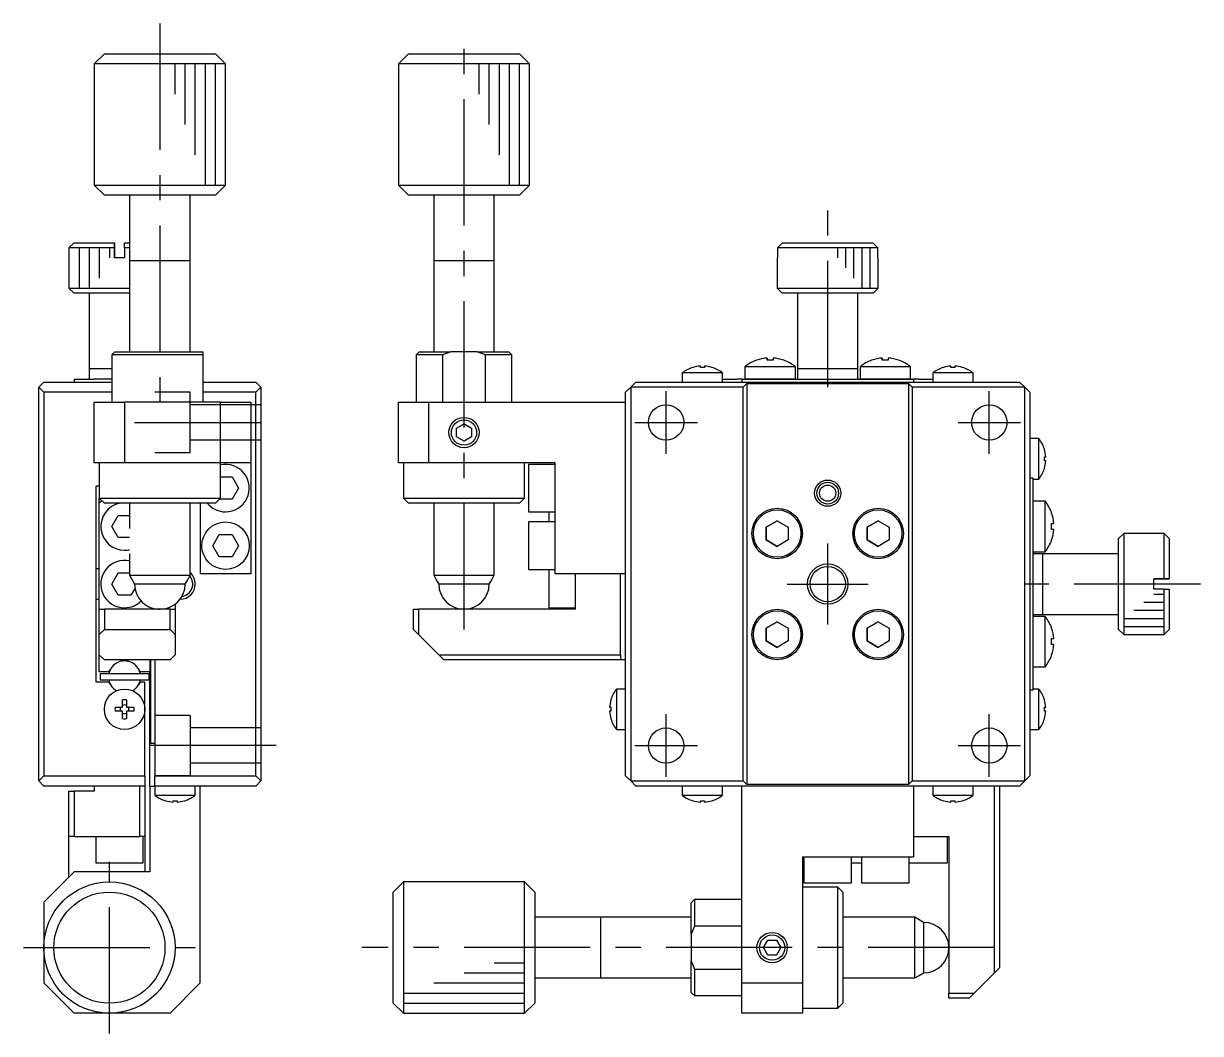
# Model space of a CAD drawing. Extents: x 156 to 438, y -4 to 167.
# Drawn here: x 321 to 437.5, y 34 to 134 of the extents above; entities that cross this region are included whole.
import ezdxf

# ---------------------------------------------------------------- set-up
doc = ezdxf.new("R2010")
doc.units = 0
doc.header["$LTSCALE"] = 10
for name, pattern in [('CENTER', [2, 1.25, -0.25, 0.25, -0.25]), ('DASHED', [3.5, 2, -1.5]), ('DOT', [0.5, 0.25, -0.25])]:
    doc.linetypes.add(name, pattern=pattern)
doc.layers.get('0').update_dxf_attribs({"linetype": 'CONTINUOUS'})
doc.layers.add('CENTER', color=1, linetype='CENTER')

msp = doc.modelspace()

# ---------------------------------------------------------------- linework, layer by layer
at = {"color": 7, "linetype": 'CONTINUOUS'}
for p, q in [((329, 131), (328, 130)), ((329, 131), (340, 131)), ((341, 130), (340, 131)), ((359.1, 131), (358.1, 130)), ((359.1, 131), (370.1, 131)), ((371.1, 130), (370.1, 131)), ((328, 130), (328, 118)), ((341, 130), (328, 130)), ((341, 118), (341, 130)), ((358.1, 130), (358.1, 118)), ((371.1, 130), (358.1, 130)), ((371.1, 118), (371.1, 130)), ((328, 118), (334.558868, 118)), ((328, 118), (329, 117)), ((334.558868, 118), (341, 118)), ((340, 117), (341, 118)), ((358.1, 118), (358.100267, 118)), ((358.1, 118), (359.1, 117)), ((358.100267, 118), (371.1, 118)), ((370.1, 117), (371.1, 118)), ((334.549811, 117), (329, 117)), ((331.5, 117), (331.5, 110.5)), ((340, 117), (334.549811, 117)), ((337.5, 110.495), (337.5, 117)), ((361.6, 117), (359.1, 117)), ((370.1, 117), (359.100226, 117)), ((367.6, 117), (361.6, 117)), ((361.6, 117), (361.6, 110.5)), ((367.6, 117), (361.600123, 117)), ((370.1, 117), (367.6, 117)), ((367.6, 110.5), (367.6, 117)), ((326, 112.3), (325.5, 111.8)), ((326, 112.3), (330, 112.3)), ((330, 111.8), (330, 112.3)), ((330, 112.3), (330, 111.8)), ((331, 111.8), (331, 112.3)), ((331, 112.3), (331.5, 112.3)), ((395.625063, 111.8), (396.127864, 112.3)), ((396.127864, 112.3), (405.072136, 112.3)), ((405.072136, 112.3), (405.574937, 111.8)), ((330, 111.8), (325.5, 111.8)), ((325.5, 111.8), (325.5, 107.8)), ((330, 110.8), (330, 111.8)), ((330, 111.8), (330, 110.8)), ((331, 110.8), (330, 110.8)), ((331, 111.8), (331, 110.8)), ((331.5, 111.8), (331, 111.8)), ((395.6, 110.8), (395.6, 107.8)), ((395.625063, 110.8), (395.6, 110.8)), ((395.625063, 111.8), (395.625063, 110.8)), ((405.574937, 111.8), (395.625063, 111.8)), ((405.574937, 110.8), (405.574937, 111.8)), ((405.6, 110.8), (405.574937, 110.8)), ((405.6, 107.8), (405.6, 110.8)), ((334.5, 110.5), (331.499995, 110.5)), ((331.5, 110.505), (331.5, 110.5)), ((331.5, 110.5), (331.5, 101.5)), ((331.5, 110.5), (331.5, 110.495)), ((337.500005, 110.5), (334.5, 110.5)), ((337.5, 101.5), (337.5, 110.505)), ((361.60188, 110.5), (361.599995, 110.5)), ((361.6, 110.505), (361.6, 110.5)), ((361.6, 110.5), (361.6, 101.500019)), ((361.6, 110.5), (361.6, 110.495)), ((367.600005, 110.5), (361.60188, 110.5)), ((367.6, 110.5), (367.6, 110.505)), ((367.6, 101.500019), (367.6, 110.5)), ((367.6, 110.495), (367.6, 110.5)), ((325.5, 107.8), (330.5, 107.8)), ((325.5, 107.8), (326, 107.3)), ((330.5, 107.3), (326, 107.3)), ((327.5, 107.3), (327.5, 99.8)), ((330.5, 107.8), (331.5, 107.8)), ((331.5, 107.3), (330.5, 107.3)), ((395.6, 107.8), (396.1, 107.3)), ((395.6, 107.8), (405.6, 107.8)), ((405.1, 107.3), (396.1, 107.3)), ((397.6, 107.3), (396.1, 107.3)), ((403.6, 107.3), (397.6, 107.3)), ((397.6, 107.3), (397.6, 99.8)), ((403.6, 107.3), (397.6, 107.3)), ((405.1, 107.3), (403.6, 107.3)), ((403.6, 99.8), (403.6, 107.3)), ((405.1, 107.3), (405.6, 107.8)), ((330.05, 101.5), (329.75, 101.2)), ((330.05, 101.5), (338.75, 101.5)), ((338.75, 101.5), (338.75, 101.2)), ((360.15, 101.5), (359.85, 101.2)), ((360.15, 101.5), (363.280909, 101.5)), ((363.280909, 101.5), (362.47868, 101.2)), ((365.919091, 101.5), (363.280909, 101.5)), ((366.72132, 101.2), (365.919091, 101.5)), ((365.919091, 101.5), (369.05, 101.5)), ((369.35, 101.2), (369.05, 101.5)), ((338.75, 101.2), (329.75, 101.2)), ((329.75, 101.2), (329.75, 96.5)), ((338.75, 101.2), (338.75, 96.5)), ((362.47868, 101.2), (359.85, 101.2)), ((359.85, 101.2), (359.85, 96.5)), ((362.47868, 101.2), (362.47868, 96.5)), ((369.35, 101.2), (366.72132, 101.2)), ((366.72132, 96.5), (366.72132, 101.2)), ((369.35, 96.5), (369.35, 101.2)), ((393.583338, 100.665385), (393.549582, 100.665385)), ((393.583336, 100.665385), (393.549582, 100.665385)), ((394.599578, 100.665405), (394.599577, 100.877539)), ((394.599577, 100.877539), (394.599581, 100.665405)), ((395.199578, 100.665416), (394.599578, 100.665405)), ((395.199577, 100.87755), (395.199578, 100.665416)), ((396.249582, 100.665436), (396.215825, 100.665435)), ((396.249582, 100.665436), (396.215827, 100.665435)), ((404.983338, 100.665385), (404.949582, 100.665385)), ((404.983336, 100.665385), (404.949582, 100.665385)), ((405.999578, 100.665405), (405.999577, 100.877539)), ((405.999577, 100.877539), (405.999581, 100.665405)), ((406.599578, 100.665416), (405.999578, 100.665405)), ((406.599577, 100.87755), (406.599578, 100.665416)), ((407.649582, 100.665436), (407.615825, 100.665435)), ((407.649582, 100.665436), (407.615827, 100.665435)), ((329.75, 99.8), (327.5, 99.8)), ((329.75, 99.8), (327.5, 99.8)), ((327.5, 99.8), (327.5, 98.8)), ((388.2, 99.397999), (386.2, 99.397999)), ((386.2, 99.397999), (386.2, 98.5)), ((387.271291, 99.955732), (387.25, 99.955732)), ((388, 99.955732), (388, 100.087475)), ((388.4, 99.955732), (388, 99.955732)), ((390.2, 99.397999), (388.2, 99.397999)), ((388.4, 100.087475), (388.4, 99.955732)), ((389.15, 99.955732), (389.128709, 99.955732)), ((390.2, 98.5), (390.2, 99.397999)), ((397.399594, 100.022655), (392.399594, 100.02256)), ((392.399594, 100.02256), (392.399617, 98.800061)), ((397.399617, 98.800156), (397.399594, 100.022655)), ((403.6, 99.8), (397.6, 99.8)), ((397.6, 99.8), (397.6, 98.8)), ((403.6, 99.8), (397.6, 99.8)), ((403.6, 98.8), (403.6, 99.8)), ((408.799594, 100.022655), (403.799594, 100.02256)), ((403.799594, 100.02256), (403.799617, 98.800061)), ((408.799617, 98.800156), (408.799594, 100.022655)), ((413, 99.397999), (411, 99.397999)), ((411, 99.397999), (411, 98.5)), ((412.071291, 99.955732), (412.05, 99.955732)), ((412.8, 99.955732), (412.8, 100.087475)), ((413.2, 99.955732), (412.8, 99.955732)), ((415, 99.397999), (413, 99.397999)), ((413.2, 100.087475), (413.2, 99.955732)), ((413.95, 99.955732), (413.928709, 99.955732)), ((415, 98.5), (415, 99.397999)), ((322.5, 98), (323, 98.5)), ((323, 97.5), (322.5, 98)), ((322.5, 59), (322.5, 98)), ((323, 98.5), (329.75, 98.5)), ((326, 98.8), (328, 98.8)), ((326, 98.8), (326, 98.5)), ((329.75, 98.8), (328, 98.8)), ((338.75, 98.5), (344, 98.5)), ((344, 98.5), (344.5, 98)), ((344.5, 98), (344, 97.5)), ((344.5, 98), (344.5, 59)), ((381.1, 98), (380.6, 97.5)), ((381.6, 98.5), (381.1, 98)), ((381.1, 98), (381.1, 59)), ((392.25, 98), (381.1, 98)), ((381.6, 98.5), (419.6, 98.5)), ((390.2, 98.8), (391.1, 98.8)), ((391.1, 98.8), (391.6, 98.8)), ((392.1, 98.8), (391.6, 98.8)), ((392.1, 98.8), (392.1, 98.5)), ((392.1, 98.8), (394.1, 98.8)), ((392.25, 98), (392.6, 98.35)), ((392.25, 59), (392.25, 98)), ((397.399617, 98.800156), (392.399617, 98.800061)), ((392.6, 98.35), (392.6, 58.65)), ((392.6, 98.35), (408.6, 98.35)), ((396.199617, 98.800133), (393.599617, 98.800084)), ((396.199617, 98.800133), (393.599617, 98.800084)), ((394.1, 98.8), (407.1, 98.8)), ((397.399617, 98.800156), (396.199617, 98.800133)), ((396.199617, 98.8), (396.199617, 98.800133)), ((408.799617, 98.800156), (403.799617, 98.800061)), ((407.599617, 98.800133), (404.999617, 98.800084)), ((407.599617, 98.800133), (404.999617, 98.800084)), ((407.1, 98.8), (409.1, 98.8)), ((408.799617, 98.800156), (407.599617, 98.800133)), ((407.599617, 98.8), (407.599617, 98.800133)), ((408.6, 98.35), (408.6, 58.65)), ((408.6, 98.35), (408.95, 98)), ((408.95, 98), (408.95, 59)), ((420.1, 98), (408.95, 98)), ((409.1, 98.8), (409.1, 98.5)), ((409.6, 98.8), (409.1, 98.8)), ((409.6, 98.8), (410.1, 98.8)), ((410.1, 98.8), (411, 98.8)), ((420.1, 98), (419.6, 98.5)), ((420.1, 59), (420.1, 98)), ((420.6, 97.5), (420.1, 98)), ((323, 97.5), (323, 59.5)), ((329.75, 97.5), (323, 97.5)), ((344, 97.5), (338.75, 97.5)), ((344, 59.5), (344, 97.5)), ((380.6, 59.5), (380.6, 97.5)), ((420.6, 97.5), (420.6, 91.9)), ((328, 96.5), (331, 96.5)), ((328, 90.5), (328, 96.5)), ((340.5, 96.5), (331, 96.5)), ((331, 96.5), (331, 90.5)), ((340.5, 96.5), (343.5, 96.5)), ((340.5, 90.5), (340.5, 96.5)), ((343.5, 96.5), (343.5, 90.5)), ((358.1, 90.5), (358.1, 96.5)), ((358.1, 96.5), (361.1, 96.5)), ((361.1, 96.5), (361.1, 90.5)), ((361.1, 96.5), (380.6, 96.5)), ((363.85, 93.933013), (364.6, 94.366025)), ((364.6, 94.366025), (365.35, 93.933013)), ((363.85, 93.066987), (363.85, 93.933013)), ((365.35, 93.933013), (365.35, 93.066987)), ((364.6, 92.633975), (363.85, 93.066987)), ((365.35, 93.066987), (364.6, 92.633975)), ((421.497999, 92.9), (420.6, 92.9)), ((421.497999, 88.9), (421.497999, 92.9)), ((420.6, 91.9), (420.6, 89.9)), ((422.055732, 91.828709), (422.055732, 91.85)), ((422.055732, 91.1), (422.187475, 91.1)), ((422.055732, 90.7), (422.055732, 91.1)), ((331, 90.5), (328, 90.5)), ((328.5, 90.5), (328.5, 87)), ((340.5, 90.5), (331, 90.5)), ((343.5, 90.5), (340.5, 90.5)), ((340.5, 87), (340.5, 90.5)), ((343.5, 90.5), (343.5, 79.5)), ((361.1, 90.5), (358.1, 90.5)), ((358.6, 90.5), (358.6, 87)), ((373.6, 90.5), (361.1, 90.5)), ((370.6, 87), (370.6, 90.5)), ((373.6, 90.35), (371, 90.35)), ((371, 90.35), (371, 85.65)), ((373.6, 90.5), (373.6, 79.5)), ((420.6, 89.9), (420.6, 67.1)), ((422.187475, 90.7), (422.055732, 90.7)), ((422.055732, 89.95), (422.055732, 89.971291)), ((340.5, 89.099997), (341.635078, 89.100004)), ((341.635078, 89.100004), (342.270171, 88.000009)), ((420.9, 89), (420.6, 89)), ((420.9, 89), (420.9, 87)), ((420.9, 88.9), (421.497999, 88.9)), ((328.2, 68.8), (328.2, 88.2)), ((328.5, 88.2), (328.2, 88.2)), ((342.270171, 88.000009), (341.635093, 86.900004)), ((328.5, 86.5), (328.5, 87)), ((328.5, 87), (329, 86.5)), ((328.5, 87), (340.5, 87)), ((328.75, 86.75), (328.5, 86.5)), ((328.5, 76), (328.5, 86.5)), ((340, 86.5), (329, 86.5)), ((337.5, 79.366025), (337.5, 86.5)), ((338.5, 86.5), (338.5, 79.5)), ((340, 86.5), (340.5, 87)), ((341.635093, 86.900004), (340.399996, 86.899996)), ((358.6, 87), (359.1, 86.5)), ((358.6, 87), (370.6, 87)), ((370.1, 86.5), (359.1, 86.5)), ((361.6, 86.499981), (361.6, 79.366025)), ((367.6, 79.366025), (367.6, 86.499981)), ((370.1, 86.5), (370.6, 87)), ((420.9, 87), (420.9, 70)), ((422.122343, 86.700406), (420.9, 86.700383)), ((422.122391, 84.200406), (422.122343, 86.700406)), ((329.729829, 84.199993), (330.364909, 85.299996)), ((330.364909, 85.299996), (331.5, 85.300003)), ((371, 85.65), (373.6, 85.65)), ((373, 85.65), (373, 84.65)), ((422.765169, 85.516663), (422.765168, 85.550418)), ((330.364921, 83.099996), (329.729829, 84.199993)), ((373.6, 84.65), (371, 84.65)), ((371, 84.65), (371, 79.95)), ((394.5, 84.135085), (395.6, 84.770171)), ((395.6, 84.770171), (394.5, 84.135085)), ((394.5, 82.864915), (394.5, 84.135085)), ((394.5, 84.135085), (394.5, 82.864915)), ((395.6, 84.770171), (396.7, 84.135085)), ((396.7, 84.135085), (396.7, 82.864915)), ((398, 84.2), (398, 82.8)), ((403.2, 82.8), (403.2, 84.2)), ((404.5, 84.135085), (405.6, 84.770171)), ((405.6, 84.770171), (404.5, 84.135085)), ((404.5, 82.864915), (404.5, 84.135085)), ((404.5, 84.135085), (404.5, 82.864915)), ((405.6, 84.770171), (406.7, 84.135085)), ((406.7, 84.135085), (406.7, 82.864915)), ((422.122438, 81.700406), (422.122391, 84.200406)), ((422.765188, 84.500418), (422.977322, 84.500422)), ((422.765199, 83.900418), (422.765188, 84.500418)), ((422.977334, 83.900422), (422.765199, 83.900418)), ((331.5, 83.100003), (330.364921, 83.099996)), ((339.729829, 82.299991), (340.364907, 83.399996)), ((340.364907, 83.399996), (341.635078, 83.400004)), ((341.635078, 83.400004), (342.270171, 82.300009)), ((395.6, 82.229829), (394.5, 82.864915)), ((394.5, 82.864915), (395.6, 82.229829)), ((396.7, 82.864915), (395.6, 82.229829)), ((405.6, 82.229829), (404.5, 82.864915)), ((404.5, 82.864915), (405.6, 82.229829)), ((406.7, 82.864915), (405.6, 82.229829)), ((422.765219, 82.850418), (422.765219, 82.884174)), ((429.9, 83.5), (429.4, 83)), ((429.4, 78.500096), (429.4, 83)), ((429.9, 83.5), (429.9, 78.500106)), ((433.9, 83.5), (429.9, 83.5)), ((433.9, 79.000106), (433.9, 83.5)), ((434.4, 83), (433.9, 83.5)), ((434.4, 83), (434.4, 79.000095)), ((340.364922, 81.199996), (339.729829, 82.299991)), ((342.270171, 82.300009), (341.635093, 81.200004)), ((420.9, 81.700383), (422.122438, 81.700406)), ((341.635093, 81.200004), (340.364922, 81.199996)), ((421.9, 81.5), (420.9, 81.5)), ((421.9, 75.5), (421.9, 81.5)), ((429.4, 81.5), (421.9, 81.5)), ((421.9, 75.5), (421.9, 81.5)), ((328.5, 80), (328.2, 80)), ((329.729829, 78.499993), (330.364909, 79.599996)), ((330.364909, 79.599996), (331.5, 79.600003)), ((331.5, 79.366025), (334.52717, 79.366025)), ((331.5, 79.366025), (331.750001, 78.93301)), ((334.52717, 79.366025), (337.5, 79.366025)), ((337.25, 78.933013), (337.5, 79.366025)), ((343.5, 79.5), (338.5, 79.5)), ((361.6, 79.366025), (361.85, 78.933013)), ((361.600123, 79.366025), (367.6, 79.366025)), ((367.35, 78.933013), (367.6, 79.366025)), ((371, 79.95), (373.6, 79.95)), ((373, 79.95), (373, 76.15)), ((380.6, 79.5), (373.6, 79.5)), ((375.6, 79.5), (375.6, 76)), ((380.1, 71.5), (380.1, 79.5)), ((330.364921, 77.399996), (329.729829, 78.499993)), ((332.033761, 78.090529), (331.635091, 77.400004)), ((331.750001, 78.93301), (332, 78.5)), ((334.522641, 78.5), (332, 78.5)), ((337, 78.5), (334.522641, 78.5)), ((337, 78.5), (337.25, 78.933013)), ((361.85, 78.933013), (362.1, 78.5)), ((367.1, 78.5), (362.100103, 78.5)), ((367.1, 78.5), (367.35, 78.933013)), ((429.4, 74), (429.4, 78.500096)), ((429.9, 78.500106), (429.9, 73.5)), ((432.9, 79.000106), (433.9, 79.000106)), ((432.9, 78.000106), (432.9, 79.000106)), ((433.9, 78.999894), (432.9, 78.999894)), ((434.4, 79.000095), (433.9, 79.000106)), ((433.9, 78.999894), (434.4, 78.999905)), ((434.4, 79.000095), (434.4, 78.999905)), ((328.2, 77), (328.5, 77)), ((331.635091, 77.400004), (330.364921, 77.399996)), ((433.9, 78.000106), (432.9, 78.000106)), ((433.9, 73.5), (433.9, 78.000106)), ((433.9, 78.000106), (434.4, 78.000095)), ((434.4, 78.000095), (434.4, 74)), ((328.5, 76), (329, 76)), ((328.5, 73.5), (328.5, 76)), ((335.5, 76), (329, 76)), ((329, 76), (329, 74)), ((335.5, 76), (336, 76)), ((335.5, 74), (335.5, 76)), ((336, 76.5), (336, 76)), ((336, 76), (336, 73.5)), ((359.6, 74), (359.6, 76)), ((359.6, 76), (360.1, 76)), ((360.1, 76), (360.1, 73.5)), ((375.6, 76), (360.1, 76)), ((373, 76.15), (375.6, 76.15)), ((394.5, 74.135085), (395.6, 74.770171)), ((395.6, 74.770171), (394.5, 74.135085)), ((395.6, 74.770171), (396.7, 74.135085)), ((404.5, 74.135085), (405.6, 74.770171)), ((405.6, 74.770171), (404.5, 74.135085)), ((405.6, 74.770171), (406.7, 74.135085)), ((420.9, 75.5), (421.9, 75.5)), ((422.122343, 75.300406), (420.9, 75.300383)), ((421.9, 75.5), (429.4, 75.5)), ((422.122391, 72.800406), (422.122343, 75.300406)), ((329, 74), (328.5, 73.5)), ((328.5, 71.5), (328.5, 73.5)), ((329, 74), (335.5, 74)), ((336, 73.5), (335.5, 74)), ((336, 73.5), (336, 71.5)), ((360.1, 73.5), (359.6, 74)), ((360.1, 73.5), (362.1, 71.5)), ((394.5, 72.864915), (394.5, 74.135085)), ((394.5, 74.135085), (394.5, 72.864915)), ((396.7, 74.135085), (396.7, 72.864915)), ((398, 74.2), (398, 72.8)), ((403.2, 72.8), (403.2, 74.2)), ((404.5, 72.864915), (404.5, 74.135085)), ((404.5, 74.135085), (404.5, 72.864915)), ((406.7, 74.135085), (406.7, 72.864915)), ((422.765169, 74.116663), (422.765168, 74.150418)), ((429.4, 74), (429.9, 73.5)), ((429.9, 73.5), (433.9, 73.5)), ((433.9, 73.5), (434.4, 74)), ((395.6, 72.229829), (394.5, 72.864915)), ((394.5, 72.864915), (395.6, 72.229829)), ((396.7, 72.864915), (395.6, 72.229829)), ((405.6, 72.229829), (404.5, 72.864915)), ((404.5, 72.864915), (405.6, 72.229829)), ((406.7, 72.864915), (405.6, 72.229829)), ((422.122438, 70.300406), (422.122391, 72.800406)), ((422.765188, 73.100418), (422.977322, 73.100422)), ((422.765199, 72.500418), (422.765188, 73.100418)), ((422.977334, 72.500422), (422.765199, 72.500418)), ((328.5, 69.8), (328.5, 71.5)), ((328.5, 71.5), (329, 71)), ((335.5, 71), (336, 71.5)), ((362.6, 71), (362.1, 71.5)), ((362.1, 71.5), (380.1, 71.5)), ((380.1, 71.5), (380.1, 71)), ((422.765219, 71.450418), (422.765219, 71.484174)), ((335.5, 71), (329, 71)), ((329.455588, 69.8), (329.625185, 70.09375)), ((332.374815, 70.09375), (332.544412, 69.8)), ((332.424835, 70), (332.428942, 70)), ((333.5, 71), (333.5, 69.8)), ((333.6, 62.7), (333.6, 71)), ((334, 71), (334, 59.5)), ((380.1, 71), (362.6, 71)), ((380.6, 71), (380.1, 71)), ((420.9, 70.300383), (422.122438, 70.300406)), ((420.9, 70), (420.9, 68)), ((329.455588, 68.8), (328.2, 68.8)), ((329.455588, 69.8), (328.5, 69.8)), ((333.4, 69.6), (328.6, 69.6)), ((328.6, 69.6), (328.6, 69)), ((328.6, 69), (333.4, 69)), ((329.625185, 68.50625), (329.455588, 68.8)), ((332.544412, 68.8), (332.374815, 68.50625)), ((333.5, 69.8), (332.544412, 69.8)), ((333, 68.8), (332.544412, 68.8)), ((333, 66.1), (333, 68.8)), ((333.4, 69.6), (333.4, 69)), ((333.5, 58.5), (333.5, 69.8)), ((379.702001, 68.1), (379.702001, 64.1)), ((380.6, 68.1), (379.702001, 68.1)), ((420.9, 68), (420.6, 68)), ((421.497999, 68.1), (420.9, 68.1)), ((421.497999, 64.1), (421.497999, 68.1)), ((330.8, 66.3), (330.8, 67.028709)), ((331.2, 67.028709), (331.2, 66.3)), ((379.144268, 67.05), (379.144268, 67.028709)), ((420.6, 67.1), (420.6, 65.1)), ((422.055732, 67.028709), (422.055732, 67.05)), ((330.071291, 66.3), (330.8, 66.3)), ((330.8, 65.9), (330.071291, 65.9)), ((330.8, 65.171291), (330.8, 65.9)), ((331.2, 66.3), (331.928709, 66.3)), ((331.2, 65.9), (331.2, 65.171291)), ((331.928709, 65.9), (331.2, 65.9)), ((333, 59.5), (333, 66.1)), ((379.012525, 66.3), (379.144268, 66.3)), ((379.144268, 65.9), (379.012525, 65.9)), ((379.144268, 66.3), (379.144268, 65.9)), ((422.055732, 66.3), (422.187475, 66.3)), ((422.055732, 65.9), (422.055732, 66.3)), ((422.187475, 65.9), (422.055732, 65.9)), ((379.144268, 65.171291), (379.144268, 65.15)), ((379.702001, 64.1), (380.6, 64.1)), ((420.6, 65.1), (420.6, 59.5)), ((420.6, 64.1), (421.497999, 64.1)), ((422.055732, 65.15), (422.055732, 65.171291)), ((334, 62.7), (333.6, 62.7)), ((322.5, 59), (323, 59.5)), ((323, 59.5), (333, 59.5)), ((333, 59.5), (333, 58.5)), ((334, 59.5), (344, 59.5)), ((334, 58.5), (334, 59.5)), ((344, 59.5), (344.5, 59)), ((380.6, 59.5), (381.1, 59)), ((420.1, 59), (420.6, 59.5)), ((323, 58.5), (322.5, 59)), ((333, 58.5), (323, 58.5)), ((328, 58.5), (328, 58)), ((332.5, 53.5), (332.5, 58.5)), ((333, 58.5), (333, 53.5)), ((333.5, 58.5), (333.5, 50)), ((333.5, 58.5), (334, 58.5)), ((344, 58.5), (334, 58.5)), ((334, 58.5), (334, 57.602001)), ((338, 57.602001), (338, 58.5)), ((338.5, 39), (338.5, 58.5)), ((344.5, 59), (344, 58.5)), ((381.1, 59), (392.25, 59)), ((381.1, 59), (381.6, 58.5)), ((419.6, 58.5), (381.6, 58.5)), ((386.2, 58.5), (386.2, 57.602001)), ((390.2, 57.602001), (390.2, 58.5)), ((392.1, 39), (392.1, 58.5)), ((392.6, 58.65), (392.25, 59)), ((408.6, 58.65), (392.6, 58.65)), ((408.95, 59), (408.6, 58.65)), ((408.95, 59), (420.1, 59)), ((409.1, 58.5), (409.1, 51.5)), ((411, 58.5), (411, 57.602001)), ((415, 57.602001), (415, 58.5)), ((417.1, 40), (417.1, 58.5)), ((417.6, 58.5), (417.6, 40.5)), ((419.6, 58.5), (420.1, 59)), ((325.5, 58), (326, 58)), ((325.5, 53.5), (325.5, 58)), ((326, 58), (326, 53.5)), ((328, 58), (326, 58)), ((334, 57.602001), (338, 57.602001)), ((386.2, 57.602001), (390.2, 57.602001)), ((411, 57.602001), (415, 57.602001)), ((335.05, 57.044268), (335.071291, 57.044268)), ((335.8, 57.044268), (336.2, 57.044268)), ((335.8, 56.912525), (335.8, 57.044268)), ((336.2, 57.044268), (336.2, 56.912525)), ((336.928709, 57.044268), (336.95, 57.044268)), ((387.25, 57.044268), (387.271291, 57.044268)), ((388, 57.044268), (388.4, 57.044268)), ((388, 56.912525), (388, 57.044268)), ((388.4, 57.044268), (388.4, 56.912525)), ((389.128709, 57.044268), (389.15, 57.044268)), ((412.05, 57.044268), (412.071291, 57.044268)), ((412.8, 57.044268), (413.2, 57.044268)), ((412.8, 56.912525), (412.8, 57.044268)), ((413.2, 57.044268), (413.2, 56.912525)), ((413.928709, 57.044268), (413.95, 57.044268)), ((326, 53.5), (325.5, 53.5)), ((325.5, 49.5), (325.5, 53.5)), ((326, 53.5), (332.5, 53.5)), ((328.15, 53.5), (328.15, 50.9)), ((333, 53.5), (332.5, 53.5)), ((332.85, 50.9), (332.85, 53.5)), ((333, 53.5), (333, 50)), ((409.1, 53.5), (412.6, 53.5)), ((412.45, 50.9), (412.45, 53.5)), ((412.6, 53.5), (412.6, 38)), ((398.1, 51.5), (409.1, 51.5)), ((398.1, 51.5), (398.1, 39)), ((398.25, 51.5), (398.25, 48.9)), ((402.95, 48.9), (402.95, 51.5)), ((403.95, 51.5), (403.95, 48.9)), ((408.65, 48.9), (408.65, 51.5)), ((328.15, 50.9), (332.85, 50.9)), ((402.95, 50.9), (403.95, 50.9)), ((408.65, 50.9), (412.45, 50.9)), ((326, 50), (323, 47)), ((333.5, 50), (326, 50)), ((358.6, 49), (357.6, 48)), ((370.6, 49), (358.6, 49)), ((358.6, 49), (358.6, 36)), ((370.6, 36.000267), (370.6, 49)), ((371.6, 48), (370.6, 49)), ((357.6, 37), (357.6, 48)), ((371.6, 48), (371.6, 37.000226)), ((371.6, 48), (371.6, 45.5)), ((401.6, 48.5), (398.1, 48.5)), ((398.25, 48.9), (402.95, 48.9)), ((401.6, 36.5), (401.6, 48.5)), ((402.1, 48), (401.6, 48.5)), ((402.1, 48), (402.1, 37)), ((403.95, 48.9), (408.65, 48.9)), ((323, 47), (323, 42.5)), ((387.4, 47.25), (387.1, 46.95)), ((387.1, 43.819091), (387.1, 46.95)), ((387.4, 47.25), (387.4, 44.62132)), ((392.1, 47.25), (387.4, 47.25)), ((371.6, 45.5), (371.6, 39.5)), ((378.1, 45.5), (371.6, 45.5)), ((371.6, 45.5), (371.6, 39.500123)), ((378.1, 45.5), (378.095, 45.5)), ((378.1, 45.500005), (378.1, 39.50187)), ((387.099981, 45.5), (378.1, 45.5)), ((378.105, 45.5), (378.1, 45.5)), ((409.233975, 45.5), (402.100019, 45.5)), ((409.666987, 45.25), (409.233975, 45.5)), ((409.233975, 39.500123), (409.233975, 45.5)), ((387.4, 44.62132), (387.1, 43.819091)), ((392.1, 44.62132), (387.4, 44.62132)), ((410.1, 45), (409.666987, 45.25)), ((410.1, 45), (410.1, 40.000103)), ((387.1, 43.819091), (387.1, 41.180909)), ((394.233975, 42.5), (394.666987, 43.25)), ((394.666987, 43.25), (395.533013, 43.25)), ((395.533013, 43.25), (395.966025, 42.5)), ((323, 42.5), (323, 39)), ((394.666987, 41.75), (394.233975, 42.5)), ((395.966025, 42.5), (395.533013, 41.75)), ((387.1, 38.05), (387.1, 41.180909)), ((387.1, 41.180909), (387.4, 40.37868)), ((395.533013, 41.75), (394.666987, 41.75)), ((387.4, 40.37868), (387.4, 37.75)), ((387.4, 40.37868), (392.1, 40.37868)), ((409.233975, 39.5), (409.666987, 39.75)), ((409.666987, 39.75), (410.1, 40)), ((415.1, 38), (417.1, 40)), ((417.6, 40.5), (417.1, 40)), ((323, 39), (326, 36)), ((335.5, 36), (338.5, 39)), ((371.6, 39.5), (371.6, 37)), ((371.6, 39.5), (378.1, 39.5)), ((378.095, 39.5), (378.1, 39.5)), ((378.1, 39.50187), (378.1, 39.499995)), ((378.1, 39.5), (387.099981, 39.5)), ((378.1, 39.5), (378.105, 39.5)), ((392.1, 36), (392.1, 39)), ((392.1, 39), (398.1, 39)), ((398.1, 39), (398.1, 36)), ((402.100019, 39.5), (409.233975, 39.5)), ((387.1, 38.05), (387.4, 37.75)), ((387.4, 37.75), (392.1, 37.75)), ((412.6, 38), (415.1, 38)), ((412.6, 37.5), (412.6, 38)), ((414.6, 37.5), (412.6, 37.5)), ((415.1, 38), (414.6, 37.5)), ((357.6, 37), (358.6, 36)), ((370.6, 36), (371.6, 37)), ((398.1, 36.5), (401.6, 36.5)), ((401.6, 36.5), (402.1, 37)), ((329.5, 36), (326, 36)), ((335.5, 36), (329.5, 36)), ((358.6, 36), (370.6, 36)), ((370.6, 36), (370.6, 36.000267)), ((398.1, 36), (392.1, 36))]:
    msp.add_line(p, q, dxfattribs=at)
at = {"color": 3, "linetype": 'CONTINUOUS'}
for p, q in [((336, 127), (336, 130)), ((337, 124), (337, 130)), ((338, 121), (338, 130)), ((339, 118), (339, 130)), ((340, 118), (340, 130)), ((366.1, 127), (366.1, 130)), ((367.1, 124), (367.1, 130)), ((368.1, 121), (368.1, 130)), ((369.1, 118), (369.1, 130)), ((370.1, 118), (370.1, 130)), ((326.5, 111.8), (326.5, 107.8)), ((327.5, 111.8), (327.5, 107.8)), ((328.5, 111.8), (328.5, 108.8)), ((329.5, 111.8), (329.5, 110.8)), ((401.6, 110.8), (401.6, 111.8)), ((402.4, 109.8), (402.4, 111.8)), ((403.2, 108.8), (403.2, 111.8)), ((404, 107.8), (404, 111.8)), ((404.8, 107.8), (404.8, 111.8)), ((432.9, 77.5), (433.9, 77.5)), ((430.9, 75.9), (433.9, 75.9)), ((431.9, 76.7), (433.9, 76.7)), ((429.9, 75.1), (433.9, 75.1)), ((429.9, 74.3), (433.9, 74.3)), ((367.6, 41), (370.6, 41)), ((364.6, 40), (370.6, 40)), ((361.6, 39), (370.6, 39)), ((358.6, 38), (370.6, 38)), ((358.6, 37), (370.6, 37))]:
    msp.add_line(p, q, dxfattribs=at)
at = {"color": 3, "linetype": 'DASHED'}
for p, q in [((337.499995, 97.5), (334, 97.5)), ((337.5, 91.5), (337.499995, 97.5)), ((344.5, 96.25), (337.5, 96.25)), ((344.5, 92.75), (337.5, 92.75)), ((337.5, 91.5), (334, 91.5)), ((337.5, 65.5), (334, 65.5)), ((337.5, 65.5), (337.5, 59.5)), ((344.5, 64.25), (337.5, 64.25)), ((344.5, 60.75), (337.5, 60.75)), ((337.5, 59.5), (334, 59.5))]:
    msp.add_line(p, q, dxfattribs=at)
at = {"color": 3, "linetype": 'DOT'}
msp.add_line((331.5, 86.5), (331.5, 79.366025), dxfattribs=at)
at = {"color": 7, "linetype": 'CONTINUOUS'}
for centre, radius in [((384.6, 94.5), 1.75), ((416.6, 94.5), 1.75), ((364.6, 93.5), 1.25), ((400.6, 87.5), 1.075), ((400.6, 87.5), 0.8), ((395.6, 83.5), 2.5), ((395.6, 83.5), 2.35), ((405.6, 83.5), 2.5), ((405.6, 83.5), 2.35), ((341, 82.3), 2.35), ((400.6, 78.5), 2), ((400.6, 78.5), 1.75), ((395.6, 73.5), 2.5), ((395.6, 73.5), 2.35), ((405.6, 73.5), 2.5), ((405.6, 73.5), 2.35), ((331, 66.1), 2), ((384.6, 62.5), 1.75), ((416.6, 62.5), 1.75), ((329.5, 42.5), 6.5), ((329.5, 42.5), 5.5), ((395.1, 42.5), 1.25)]:
    msp.add_circle(centre, radius, dxfattribs=at)
at = {"color": 3, "linetype": 'CONTINUOUS'}
for centre, radius in [((364.6, 93.5), 1.5), ((400.6, 87.5), 1.3), ((395.1, 42.5), 1.5)]:
    msp.add_circle(centre, radius, dxfattribs=at)
at = {"color": 7, "linetype": 'CONTINUOUS'}
for centre, radius, start, end in [((394.899653, 96.900108), 4, 109.725722, 128.683276), ((394.899652, 96.900108), 3.988734, 94.314483, 109.269292), ((394.899652, 96.900108), 3.988734, 70.732886, 85.687695), ((394.899653, 96.900108), 4, 51.318901, 70.276455), ((406.299653, 96.900108), 4, 109.725722, 128.683276), ((406.299652, 96.900108), 3.988734, 94.314483, 109.269292), ((406.299652, 96.900108), 3.988734, 70.732886, 85.687695), ((406.299653, 96.900108), 4, 51.318901, 70.276455), ((388.2, 96.9), 3.2, 107.270005, 128.682187), ((388.2, 96.9), 3.193744, 93.59035, 106.905258), ((388.2, 96.9), 3.193744, 73.094742, 86.40965), ((388.2, 96.9), 3.2, 51.317813, 72.729995), ((413, 96.9), 3.2, 107.270005, 128.682187), ((413, 96.9), 3.193744, 93.59035, 106.905258), ((413, 96.9), 3.193744, 73.094742, 86.40965), ((413, 96.9), 3.2, 51.317813, 72.729995), ((419, 90.9), 3.2, 17.270005, 38.682187), ((419, 90.9), 3.193744, 3.59035, 16.905258), ((341, 88), 2.35, 270.000394, 102.284494), ((419, 90.9), 3.2, 321.317813, 342.729995), ((419, 90.9), 3.193744, 343.094742, 356.40965), ((331, 84.2), 2.35, 101.840273, 270.000317), ((341, 88), 2.35, 219.665013, 270.000394), ((418.999892, 84.200347), 4, 19.725722, 38.683276), ((418.999892, 84.200347), 3.988734, 4.314483, 19.269292), ((418.999892, 84.200347), 3.988734, 340.732886, 355.687695), ((418.999892, 84.200347), 4, 321.318901, 340.276455), ((331, 84.2), 2.35, 270.000317, 282.284494), ((331, 78.5), 2.35, 77.715506, 270.000317), ((336.5, 78.5), 1.25, 277.903208, 39.732099), ((334.5, 78.5), 2.5, 180, 270.69166), ((334.5, 78.5), 2.5, 270.69166, 0), ((364.6, 78.5), 2.5, 180, 270), ((364.6, 78.5), 2.5, 270, 0), ((331, 78.5), 2.35, 270.000317, 314.463595), ((418.999892, 72.800347), 4, 19.725722, 38.683276), ((418.999892, 72.800347), 3.988734, 4.314483, 19.269292), ((418.999892, 72.800347), 3.988734, 340.732886, 355.687695), ((418.999892, 72.800347), 4, 321.318901, 340.276455), ((331, 69.299999), 1.5875, 150, 169.10691), ((331, 69.3), 1.5875, 135, 150), ((331, 69.299999), 1.5875, 44.999751, 135.000249), ((331.114905, 69.185095), 1.75, 93.764744, 135), ((330.885095, 69.185095), 1.75, 45, 86.235256), ((331, 69.3), 1.5875, 30, 45), ((331, 69.299999), 1.5875, 10.89309, 30), ((331, 69.299999), 1.5875, 190.893016, 210), ((331, 69.299999), 1.5875, 330.000031, 349.106984), ((331, 69.3), 1.5875, 210, 225), ((331, 69.299999), 1.5875, 224.999974, 239.566737), ((331.114905, 69.414905), 1.75, 225, 238.118467), ((331, 69.299999), 1.5875, 300.433263, 314.999751), ((330.885095, 69.414905), 1.75, 301.881533, 315), ((331, 69.3), 1.5875, 315, 330), ((382.2, 66.1), 3.2, 141.317813, 162.729995), ((419, 66.1), 3.2, 17.270005, 38.682187), ((331, 66.1), 0.95, 77.846803, 102.153197), ((331, 66.1), 0.435085, 62.633517, 117.366483), ((382.2, 66.1), 3.193744, 163.094742, 176.40965), ((419, 66.1), 3.193744, 3.59035, 16.905258), ((331, 66.1), 0.95, 167.846803, 192.153197), ((331, 66.1), 0.435085, 152.633517, 207.366483), ((331, 66.1), 0.435085, 242.633517, 297.366483), ((331, 66.1), 0.435085, 332.633517, 27.366483), ((331, 66.1), 0.95, 347.846803, 12.153197), ((382.2, 66.1), 3.193744, 183.59035, 196.905258), ((419, 66.1), 3.193744, 343.094742, 356.40965), ((331, 66.1), 0.95, 257.846803, 282.153197), ((382.2, 66.1), 3.2, 197.270005, 218.682187), ((419, 66.1), 3.2, 321.317813, 342.729995), ((336, 60.1), 3.2, 231.317813, 252.729995), ((336, 60.1), 3.2, 287.270005, 308.682187), ((388.2, 60.1), 3.2, 231.317813, 252.729995), ((388.2, 60.1), 3.2, 287.270005, 308.682187), ((413, 60.1), 3.2, 231.317813, 252.729995), ((413, 60.1), 3.2, 287.270005, 308.682187), ((336, 60.1), 3.193744, 253.094742, 266.40965), ((336, 60.1), 3.193744, 273.59035, 286.905258), ((388.2, 60.1), 3.193744, 253.094742, 266.40965), ((388.2, 60.1), 3.193744, 273.59035, 286.905258), ((413, 60.1), 3.193744, 253.094742, 266.40965), ((413, 60.1), 3.193744, 273.59035, 286.905258), ((410.1, 42.5), 2.5, 0, 90), ((410.1, 42.5), 2.5, 270, 0)]:
    msp.add_arc(centre, radius, start, end, dxfattribs=at)
at = {"color": 3, "linetype": 'CONTINUOUS'}
for start, end in [(0, 48.189685), (270, 0)]:
    msp.add_arc((336.5, 78.5), 1.5, start, end, dxfattribs=at)
at = {"layer": 'CENTER', "color": 1, "linetype": 'CENTER'}
for p, q in [((334.5, 134), (334.5, 94)), ((364.6, 74), (364.6, 134)), ((400.6, 98), (400.6, 116.5)), ((384.6, 91.4), (384.6, 97.6)), ((416.6, 91.4), (416.6, 97.6)), ((332, 94.500347), (346, 94.500347)), ((381.5, 94.5), (387.7, 94.5)), ((413.5, 94.5), (419.7, 94.5)), ((400.6, 74.5), (400.6, 82.5)), ((396.6, 78.5), (404.6, 78.5)), ((437.5, 78.5), (420.1, 78.5)), ((384.6, 59.4), (384.6, 65.6)), ((416.6, 59.4), (416.6, 65.6)), ((346, 62.500347), (332, 62.500347)), ((381.5, 62.5), (387.7, 62.5)), ((413.5, 62.5), (419.7, 62.5)), ((329.5, 33.999891), (329.5, 50.999891)), ((321, 42.499891), (338, 42.499891)), ((417.1, 42.5), (354.5, 42.5))]:
    msp.add_line(p, q, dxfattribs=at)

doc.saveas('drawing.dxf')
